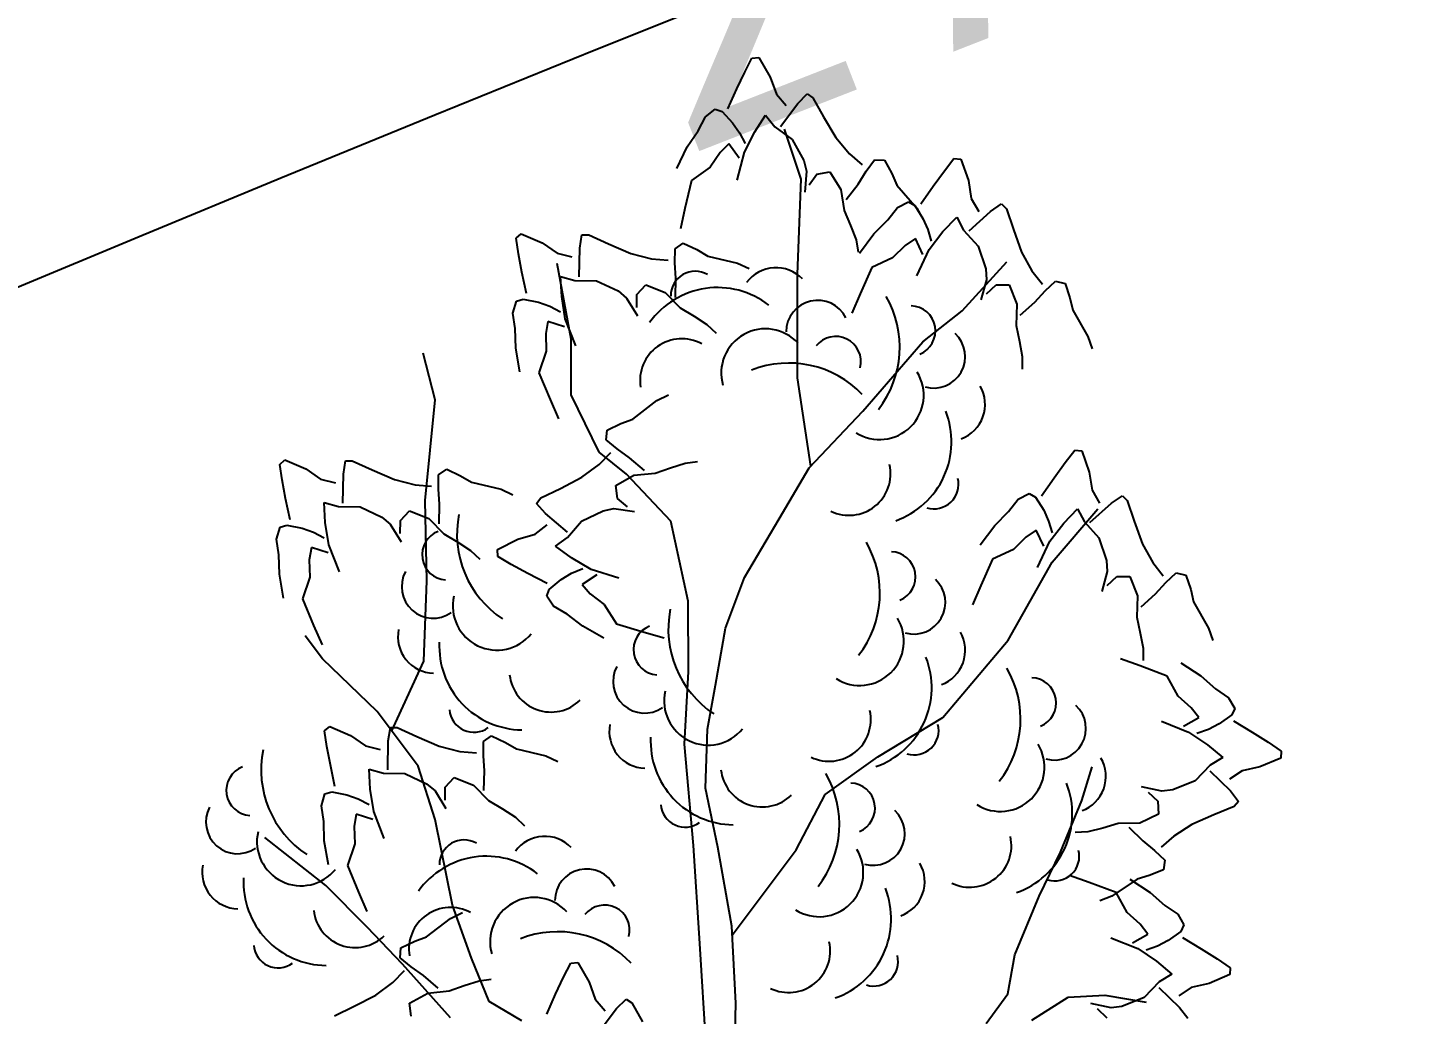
# Model space of a CAD drawing. Header units: millimetres. Extents: x 524954 to 526204, y 9523489 to 9524010.
# Drawn here: x 525845.7 to 525853.42, y 9523677.3 to 9523682.8 of the extents above; entities that cross this region are included whole.
import ezdxf
from ezdxf.enums import TextEntityAlignment as Align

# ---------------------------------------------------------------- set-up
doc = ezdxf.new("R2010")
doc.units = ezdxf.units.MM
doc.linetypes.add('ACAD_ISO12W100', pattern=[21, 12, -3, 0, -3, 0, -3])
for name, color, linetype in [('Arbre', 34, 'ACAD_ISO12W100'), ('CN_05_00', 6, 'Continuous'), ('Cotation Courbes de niveau', 7, 'Continuous')]:
    doc.layers.add(name, color=color, linetype=linetype)
doc.styles.add('Verdana 1.0', font='verdana.ttf', dxfattribs={"width": 0.99, "height": 1})

# ---------------------------------------------------------------- blocks, each defined once
blk = doc.blocks.new('v088')
at = {"color": 3, "linetype": 'Continuous'}
for p, q in [((-0.0239, 12.3184), (0.0161, 12.3965)), ((0.0161, 12.3965), (0.0546, 12.3999)), ((0.0546, 12.3999), (0.1184, 12.2906)), ((-0.0686, 12.2238), (-0.0239, 12.3184)), ((0.1184, 12.2906), (0.1522, 12.1952)), ((-0.1179, 12.1126), (-0.0686, 12.2238)), ((0.1522, 12.1952), (0.2074, 12.1313)), ((0.2717, 12.1435), (0.3242, 12.1966)), ((0.3242, 12.1966), (0.3557, 12.1751)), ((0.1746, 12.0155), (0.2717, 12.1435)), ((0.3557, 12.1751), (0.415, 12.0689)), ((-0.2828, 11.9912), (-0.2428, 12.0693)), ((-0.2428, 12.0693), (-0.1881, 12.111)), ((-0.1881, 12.111), (-0.1505, 12.0986)), ((-0.1505, 12.0986), (-0.0915, 12.0354)), ((0.0317, 11.9844), (0.0922, 12.0781)), ((0.0922, 12.0781), (0.1437, 12.0135)), ((0.415, 12.0689), (0.4841, 11.9528)), ((-0.344, 11.9013), (-0.2828, 11.9912)), ((-0.0915, 12.0354), (-0.0536, 11.98)), ((-0.0536, 11.98), (-0.0225, 11.9193)), ((-0.0252, 11.8718), (0.0317, 11.9844)), ((0.1437, 12.0135), (0.2395, 11.9416)), ((-0.4033, 11.7804), (-0.344, 11.9013)), ((-0.1123, 11.9179), (-0.1618, 11.8694)), ((-0.0542, 11.8389), (-0.1123, 11.9179)), ((0.2395, 11.9416), (0.3048, 11.8248)), ((0.4841, 11.9528), (0.5601, 11.8616)), ((-0.1618, 11.8694), (-0.2169, 11.7884)), ((-0.066, 11.7153), (-0.0252, 11.8718)), ((0.3048, 11.8248), (0.32, 11.7651)), ((0.5601, 11.8616), (0.6304, 11.8005)), ((0.6527, 11.7656), (0.6994, 11.8293)), ((0.6994, 11.8293), (0.7544, 11.828)), ((0.7544, 11.828), (0.796, 11.7537)), ((1.0886, 11.7676), (1.1424, 11.8368)), ((1.1424, 11.8368), (1.1809, 11.833)), ((1.1809, 11.833), (1.2232, 11.7138)), ((-0.2169, 11.7884), (-0.3202, 11.714)), ((0.32, 11.7651), (0.3106, 11.6498)), ((0.3344, 11.6895), (0.378, 11.7487)), ((0.378, 11.7487), (0.4498, 11.7623)), ((0.4498, 11.7623), (0.5114, 11.6644)), ((0.6075, 11.6944), (0.6527, 11.7656)), ((0.796, 11.7537), (0.824, 11.6885)), ((1.027, 11.683), (1.0886, 11.7676)), ((-0.3202, 11.714), (-0.3572, 11.5582)), ((0.5114, 11.6644), (0.5299, 11.5465)), ((0.5418, 11.6075), (0.6075, 11.6944)), ((0.824, 11.6885), (0.9344, 11.5607)), ((0.9578, 11.583), (1.027, 11.683)), ((1.2232, 11.7138), (1.2386, 11.6137)), ((0.827, 11.5637), (0.8886, 11.5945)), ((0.8886, 11.5945), (0.9232, 11.5753)), ((1.2386, 11.6137), (1.2809, 11.5407)), ((1.3463, 11.5407), (1.4079, 11.583)), ((1.4079, 11.583), (1.4348, 11.556)), ((-0.3572, 11.5582), (-0.3824, 11.4437)), ((0.5299, 11.5465), (0.5653, 11.4632)), ((0.7732, 11.4945), (0.827, 11.5637)), ((0.9232, 11.5753), (0.9693, 11.5022)), ((0.9344, 11.5607), (0.97, 11.497)), ((0.9693, 11.5022), (0.9963, 11.4406)), ((1.0809, 11.4291), (1.1578, 11.5099)), ((1.1578, 11.5099), (1.1963, 11.4368)), ((1.2271, 11.433), (1.3463, 11.5407)), ((1.4348, 11.556), (1.4733, 11.4406)), ((0.5653, 11.4632), (0.5962, 11.3829)), ((0.6962, 11.4176), (0.7732, 11.4945)), ((0.9963, 11.4406), (1.0155, 11.3753)), ((1.004, 11.3291), (1.0809, 11.4291)), ((1.1963, 11.4368), (1.2771, 11.3483)), ((1.4733, 11.4406), (1.5194, 11.3137)), ((-1.2987, 11.3921), (-1.2695, 11.4174)), ((-1.2853, 11.3054), (-1.2987, 11.3921)), ((-1.2695, 11.4174), (-1.1537, 11.3664)), ((-1.1537, 11.3664), (-1.0704, 11.3089)), ((-0.9434, 11.3371), (-0.9319, 11.4109)), ((-0.9319, 11.4109), (-0.8938, 11.412)), ((-0.8938, 11.412), (-0.7835, 11.3608)), ((-0.7835, 11.3608), (-0.6595, 11.3072)), ((-0.4126, 11.3334), (-0.3673, 11.3647)), ((-0.3673, 11.3647), (-0.2901, 11.3288)), ((0.5962, 11.3829), (0.6091, 11.3149)), ((0.6155, 11.3099), (0.6962, 11.4176)), ((0.8693, 11.3522), (0.8001, 11.2829)), ((0.927, 11.3906), (0.8693, 11.3522)), ((0.9693, 11.3022), (0.927, 11.3906)), ((1.2771, 11.3483), (1.3194, 11.2214)), ((-1.266, 11.2026), (-1.2853, 11.3054)), ((-1.0704, 11.3089), (-0.9882, 11.2895)), ((-0.9469, 11.1764), (-0.9434, 11.3371)), ((-0.6595, 11.3072), (-0.5444, 11.2779)), ((-0.5444, 11.2779), (-0.4516, 11.2697)), ((-0.4131, 11.2545), (-0.4126, 11.3334)), ((-0.2901, 11.3288), (-0.2291, 11.2925)), ((-0.2291, 11.2925), (-0.0648, 11.2537)), ((0.8001, 11.2829), (0.6847, 11.2291)), ((0.9347, 11.1829), (1.004, 11.3291)), ((1.5194, 11.3137), (1.5771, 11.2099)), ((-1.2408, 11.0836), (-1.266, 11.2026)), ((-0.4079, 11.1703), (-0.4131, 11.2545)), ((-0.0648, 11.2537), (0.0014, 11.223)), ((0.6847, 11.2291), (0.6193, 11.0829)), ((1.3194, 11.2214), (1.3232, 11.1598)), ((1.5771, 11.2099), (1.6348, 11.1368)), ((-1.0503, 11.1789), (-0.9708, 11.1567)), ((-1.0444, 11.0675), (-1.0503, 11.1789)), ((-0.9708, 11.1567), (-0.851, 11.1547)), ((-0.851, 11.1547), (-0.7296, 11.0984)), ((-0.6257, 11.0796), (-0.5755, 11.1328)), ((-0.5755, 11.1328), (-0.4682, 11.0896)), ((-0.4102, 11.0614), (-0.4079, 11.1703)), ((1.3232, 11.1598), (1.2925, 11.0483)), ((1.3232, 11.0829), (1.3771, 11.1329)), ((1.3771, 11.1329), (1.4502, 11.1329)), ((1.4502, 11.1329), (1.4925, 11.0252)), ((1.6502, 11.0983), (1.7079, 11.1522)), ((1.7079, 11.1522), (1.7617, 11.1406)), ((1.7617, 11.1406), (1.7887, 11.0598)), ((-1.3166, 10.9752), (-1.2967, 11.0411)), ((-1.2967, 11.0411), (-1.2589, 11.0531)), ((-1.2589, 11.0531), (-1.1741, 11.0365)), ((-1.1741, 11.0365), (-1.1109, 11.0139)), ((-1.0245, 10.9429), (-1.0444, 11.0675)), ((-0.7296, 11.0984), (-0.6822, 11.0589)), ((-0.6822, 11.0589), (-0.6222, 10.96)), ((-0.6263, 11.0061), (-0.6257, 11.0796)), ((-0.4682, 11.0896), (-0.3841, 11.005)), ((0.6193, 11.0829), (0.5731, 10.9752)), ((1.5117, 10.9637), (1.5925, 11.0368)), ((1.5925, 11.0368), (1.6502, 11.0983)), ((1.7887, 11.0598), (1.8041, 10.9906)), ((-1.3032, 10.8885), (-1.3166, 10.9752)), ((-1.1109, 11.0139), (-1.0501, 10.983)), ((-0.3841, 11.005), (-0.3065, 10.9583)), ((1.4925, 11.0252), (1.4886, 10.906)), ((1.8041, 10.9906), (1.8887, 10.8444)), ((-1.3, 10.7798), (-1.3032, 10.8885)), ((-1.122, 10.9292), (-1.1336, 10.8608)), ((-1.0286, 10.8992), (-1.122, 10.9292)), ((-0.9657, 10.7922), (-1.0245, 10.9429)), ((-0.3065, 10.9583), (-0.2344, 10.9114)), ((-0.2344, 10.9114), (-0.1841, 10.8638)), ((1.4886, 10.906), (1.5079, 10.8175)), ((-1.1336, 10.8608), (-1.1308, 10.7629)), ((1.5079, 10.8175), (1.5233, 10.7329)), ((1.8887, 10.8444), (1.9118, 10.7752)), ((-1.2771, 10.6471), (-1.3, 10.7798)), ((-1.1308, 10.7629), (-1.1708, 10.642)), ((1.5233, 10.7329), (1.5233, 10.6636)), ((-1.1708, 10.642), (-1.1094, 10.4942)), ((-0.514, 10.4875), (-0.4484, 10.5194)), ((-1.1094, 10.4942), (-1.0628, 10.3867)), ((-0.648, 10.3846), (-0.514, 10.4875)), ((-0.7912, 10.3231), (-0.7146, 10.3603)), ((-0.7146, 10.3603), (-0.648, 10.3846)), ((-0.7957, 10.2682), (-0.7912, 10.3231)), ((-0.7348, 10.218), (-0.7957, 10.2682)), ((-0.8359, 10.1311), (-0.7709, 10.1978)), ((-0.6662, 10.1688), (-0.7348, 10.218)), ((1.7617, 10.1424), (1.8156, 10.2117)), ((1.8156, 10.2117), (1.8541, 10.2078)), ((1.8541, 10.2078), (1.8964, 10.0886)), ((-2.6162, 10.1323), (-2.587, 10.1577)), ((-2.6028, 10.0456), (-2.6162, 10.1323)), ((-2.587, 10.1577), (-2.4712, 10.1066)), ((-2.2608, 10.0773), (-2.2494, 10.1511)), ((-2.2494, 10.1511), (-2.2113, 10.1522)), ((-2.2113, 10.1522), (-2.101, 10.101)), ((-0.9313, 10.0604), (-0.8359, 10.1311)), ((-0.5833, 10.0982), (-0.6662, 10.1688)), ((-0.5231, 10.0829), (-0.4378, 10.1134)), ((-0.4378, 10.1134), (-0.3559, 10.1397)), ((-0.3559, 10.1397), (-0.2873, 10.1487)), ((1.7002, 10.0578), (1.7617, 10.1424)), ((-2.5835, 9.9428), (-2.6028, 10.0456)), ((-2.4712, 10.1066), (-2.3879, 10.0492)), ((-2.3879, 10.0492), (-2.3057, 10.0298)), ((-2.2643, 9.9167), (-2.2608, 10.0773)), ((-2.101, 10.101), (-1.977, 10.0475)), ((-1.977, 10.0475), (-1.8618, 10.0181)), ((-1.7305, 9.9947), (-1.7301, 10.0737)), ((-1.7301, 10.0737), (-1.6848, 10.1049)), ((-1.6848, 10.1049), (-1.6075, 10.069)), ((-1.6075, 10.069), (-1.5466, 10.0327)), ((-1.0512, 9.9981), (-0.9313, 10.0604)), ((-0.7431, 10.0152), (-0.6418, 10.0712)), ((-0.6418, 10.0712), (-0.5231, 10.0829)), ((1.631, 9.9578), (1.7002, 10.0578)), ((1.8964, 10.0886), (1.9118, 9.9886)), ((-1.8618, 10.0181), (-1.7691, 10.0099)), ((-1.7254, 9.9105), (-1.7305, 9.9947)), ((-1.5466, 10.0327), (-1.3822, 9.9939)), ((-1.3822, 9.9939), (-1.316, 9.9632)), ((-1.1606, 9.945), (-1.0512, 9.9981)), ((-0.7336, 9.9427), (-0.7431, 10.0152)), ((1.5002, 9.9386), (1.5617, 9.9693)), ((1.5617, 9.9693), (1.5963, 9.9501)), ((1.9118, 9.9886), (1.9541, 9.9155)), ((2.0195, 9.9155), (2.081, 9.9578)), ((2.081, 9.9578), (2.1079, 9.9309)), ((-2.5582, 9.8238), (-2.5835, 9.9428)), ((-2.3678, 9.9191), (-2.2883, 9.8969)), ((-2.3619, 9.8077), (-2.3678, 9.9191)), ((-2.2883, 9.8969), (-2.1685, 9.895)), ((-2.1685, 9.895), (-2.0471, 9.8386)), ((-1.7277, 9.8016), (-1.7254, 9.9105)), ((-1.1838, 9.9148), (-1.1606, 9.945)), ((-1.1339, 9.8592), (-1.1838, 9.9148)), ((-0.8138, 9.874), (-0.7533, 9.8858)), ((-0.7533, 9.8858), (-0.6387, 9.8698)), ((-0.677, 9.8958), (-0.7336, 9.9427)), ((1.4463, 9.8693), (1.5002, 9.9386)), ((1.5963, 9.9501), (1.6425, 9.877)), ((1.7541, 9.8039), (1.831, 9.8847)), ((1.831, 9.8847), (1.8695, 9.8116)), ((1.9002, 9.8078), (2.0195, 9.9155)), ((2.1079, 9.9309), (2.1464, 9.8155)), ((-2.3419, 9.6831), (-2.3619, 9.8077)), ((-2.0471, 9.8386), (-1.9997, 9.7992)), ((-1.9438, 9.7464), (-1.9432, 9.8199)), ((-1.9432, 9.8199), (-1.893, 9.873)), ((-1.893, 9.873), (-1.7856, 9.8299)), ((-1.7856, 9.8299), (-1.7015, 9.7452)), ((-1.0116, 9.755), (-1.1339, 9.8592)), ((-1.0114, 9.724), (-0.9342, 9.8156)), ((-0.9342, 9.8156), (-0.8138, 9.874)), ((1.3694, 9.7924), (1.4463, 9.8693)), ((1.6425, 9.877), (1.6694, 9.8155)), ((1.6694, 9.8155), (1.6887, 9.7501)), ((1.6771, 9.7039), (1.7541, 9.8039)), ((1.8695, 9.8116), (1.9502, 9.7232)), ((2.1464, 9.8155), (2.1926, 9.6885)), ((-2.634, 9.7155), (-2.6142, 9.7814)), ((-2.6142, 9.7814), (-2.5764, 9.7933)), ((-2.5764, 9.7933), (-2.4916, 9.7768)), ((-2.4916, 9.7768), (-2.4283, 9.7541)), ((-2.4283, 9.7541), (-2.3676, 9.7232)), ((-1.9997, 9.7992), (-1.9397, 9.7002)), ((-1.7015, 9.7452), (-1.624, 9.6985)), ((-1.2895, 9.7147), (-1.1923, 9.7429)), ((-1.1923, 9.7429), (-1.1254, 9.7944)), ((1.2886, 9.6847), (1.3694, 9.7924)), ((1.5425, 9.727), (1.4733, 9.6578)), ((1.6002, 9.7655), (1.5425, 9.727)), ((1.6425, 9.677), (1.6002, 9.7655)), ((-2.6206, 9.6288), (-2.634, 9.7155)), ((-2.4395, 9.6694), (-2.4511, 9.6011)), ((-2.3461, 9.6395), (-2.4395, 9.6694)), ((-2.2831, 9.5325), (-2.3419, 9.6831)), ((-1.624, 9.6985), (-1.5519, 9.6516)), ((-1.5519, 9.6516), (-1.5015, 9.6041)), ((-1.4022, 9.6572), (-1.2895, 9.7147)), ((-1.401, 9.6186), (-1.4022, 9.6572)), ((-1.0789, 9.6763), (-1.0114, 9.724)), ((-0.9888, 9.6106), (-1.0789, 9.6763)), ((1.4733, 9.6578), (1.3579, 9.6039)), ((1.6079, 9.5578), (1.6771, 9.7039)), ((1.9502, 9.7232), (1.9925, 9.5962)), ((2.1926, 9.6885), (2.2503, 9.5847)), ((-2.6175, 9.52), (-2.6206, 9.6288)), ((-2.4511, 9.6011), (-2.4483, 9.5032)), ((-1.3254, 9.5742), (-1.401, 9.6186)), ((-1.2335, 9.5242), (-1.3254, 9.5742)), ((-0.8796, 9.5473), (-0.9888, 9.6106)), ((1.3579, 9.6039), (1.2925, 9.4577)), ((1.9925, 9.5962), (1.9964, 9.5347)), ((2.2503, 9.5847), (2.308, 9.5116)), ((-2.5946, 9.3874), (-2.6175, 9.52)), ((-2.4483, 9.5032), (-2.4883, 9.3823)), ((-1.1253, 9.4685), (-1.2335, 9.5242)), ((-1.0467, 9.4905), (-0.9892, 9.5252)), ((-0.9892, 9.5252), (-0.9269, 9.5527)), ((-0.8484, 9.5165), (-0.9306, 9.463)), ((-0.7257, 9.4976), (-0.8796, 9.5473)), ((1.9964, 9.5347), (1.9656, 9.4231)), ((1.9964, 9.4577), (2.0502, 9.5077)), ((2.0502, 9.5077), (2.1233, 9.5077)), ((2.1233, 9.5077), (2.1656, 9.4)), ((2.3233, 9.4731), (2.381, 9.527)), ((2.381, 9.527), (2.4349, 9.5154)), ((2.4349, 9.5154), (2.4618, 9.4347)), ((-1.1278, 9.3984), (-1.1132, 9.4352)), ((-1.1132, 9.4352), (-1.0467, 9.4905)), ((-0.9306, 9.463), (-0.885, 9.4108)), ((1.2925, 9.4577), (1.2463, 9.35)), ((2.2657, 9.4116), (2.3233, 9.4731)), ((2.4618, 9.4347), (2.4772, 9.3654)), ((-2.4883, 9.3823), (-2.4269, 9.2344)), ((-1.0892, 9.3413), (-1.1278, 9.3984)), ((-1.0136, 9.2969), (-1.0892, 9.3413)), ((-0.885, 9.4108), (-0.8073, 9.3511)), ((-0.8073, 9.3511), (-0.7389, 9.2437)), ((2.1656, 9.4), (2.1618, 9.2808)), ((2.1849, 9.3385), (2.2657, 9.4116)), ((2.4772, 9.3654), (2.5618, 9.2193)), ((-0.9273, 9.2307), (-1.0136, 9.2969)), ((2.1618, 9.2808), (2.181, 9.1923)), ((-2.4269, 9.2344), (-2.3802, 9.1269)), ((-0.81, 9.1646), (-0.9273, 9.2307)), ((-0.7389, 9.2437), (-0.5855, 9.1979)), ((-0.5855, 9.1979), (-0.4727, 9.1661)), ((2.181, 9.1923), (2.1964, 9.1077)), ((2.5618, 9.2193), (2.5849, 9.15)), ((2.1964, 9.1077), (2.1964, 9.0385)), ((2.1801, 9.009), (2.0697, 9.0483)), ((2.3301, 8.953), (2.1801, 9.009)), ((2.3912, 8.8412), (2.3301, 8.953)), ((2.4064, 9.0272), (2.519, 8.9533)), ((2.519, 8.9533), (2.6006, 8.8814)), ((2.6006, 8.8814), (2.6731, 8.832)), ((2.4646, 8.7765), (2.3912, 8.8412)), ((2.6731, 8.832), (2.7077, 8.7725)), ((2.421, 8.6735), (2.5067, 8.7213)), ((2.5067, 8.7213), (2.4646, 8.7765)), ((2.6907, 8.7368), (2.6207, 8.6861)), ((2.7077, 8.7725), (2.6907, 8.7368)), ((-2.3661, 8.6466), (-2.3369, 8.6719)), ((-2.3527, 8.5599), (-2.3661, 8.6466)), ((-2.3369, 8.6719), (-2.2212, 8.6209)), ((-2.0108, 8.5916), (-1.9993, 8.6654)), ((-1.9993, 8.6654), (-1.9613, 8.6665)), ((-1.9613, 8.6665), (-1.8509, 8.6153)), ((2.2998, 8.7005), (2.4501, 8.6406)), ((2.5609, 8.6554), (2.4969, 8.632)), ((2.6207, 8.6861), (2.5609, 8.6554)), ((2.7005, 8.7027), (2.8047, 8.6399)), ((-2.2212, 8.6209), (-2.1379, 8.5634)), ((-2.0143, 8.4309), (-2.0108, 8.5916)), ((-1.8509, 8.6153), (-1.7269, 8.5617)), ((-1.4805, 8.509), (-1.4801, 8.5879)), ((-1.4801, 8.5879), (-1.4347, 8.6192)), ((-1.4347, 8.6192), (-1.3575, 8.5833)), ((-1.3575, 8.5833), (-1.2966, 8.547)), ((2.4501, 8.6406), (2.5548, 8.5702)), ((2.5548, 8.5702), (2.6402, 8.4985)), ((2.8047, 8.6399), (2.8931, 8.5838)), ((2.8931, 8.5838), (2.9656, 8.5345)), ((-2.3334, 8.4571), (-2.3527, 8.5599)), ((-2.1379, 8.5634), (-2.0557, 8.544)), ((-1.7269, 8.5617), (-1.6118, 8.5324)), ((-1.6118, 8.5324), (-1.519, 8.5242)), ((-1.4754, 8.4248), (-1.4805, 8.509)), ((-1.2966, 8.547), (-1.1322, 8.5082)), ((-1.1322, 8.5082), (-1.066, 8.4775)), ((2.6402, 8.4985), (2.5697, 8.4555)), ((2.9641, 8.4958), (2.8478, 8.4461)), ((2.9656, 8.5345), (2.9641, 8.4958)), ((-2.3082, 8.3381), (-2.3334, 8.4571)), ((-2.1178, 8.4334), (-2.0382, 8.4112)), ((-2.1118, 8.322), (-2.1178, 8.4334)), ((-1.4776, 8.3159), (-1.4754, 8.4248)), ((2.5697, 8.4555), (2.4865, 8.3693)), ((2.5678, 8.4245), (2.6828, 8.3123)), ((2.749, 8.4244), (2.6787, 8.3776)), ((2.8478, 8.4461), (2.749, 8.4244)), ((-2.0382, 8.4112), (-1.9184, 8.4092)), ((-1.9184, 8.4092), (-1.7971, 8.3529)), ((-1.7971, 8.3529), (-1.7497, 8.3134)), ((-1.6931, 8.3341), (-1.643, 8.3873)), ((-1.643, 8.3873), (-1.5356, 8.3441)), ((-1.5356, 8.3441), (-1.4515, 8.2595)), ((2.4865, 8.3693), (2.3625, 8.3191)), ((-2.384, 8.2298), (-2.3641, 8.2956)), ((-2.3641, 8.2956), (-2.3264, 8.3076)), ((-2.3264, 8.3076), (-2.2415, 8.291)), ((-2.2415, 8.291), (-2.1783, 8.2684)), ((-2.1783, 8.2684), (-2.1175, 8.2375)), ((-2.0919, 8.1974), (-2.1118, 8.322)), ((-1.7497, 8.3134), (-1.6897, 8.2145)), ((-1.6937, 8.2606), (-1.6931, 8.3341)), ((-1.4515, 8.2595), (-1.374, 8.2128)), ((2.3013, 8.3113), (2.188, 8.335)), ((2.2245, 8.3065), (2.2778, 8.2559)), ((2.3625, 8.3191), (2.3013, 8.3113)), ((2.6828, 8.3123), (2.7289, 8.2536)), ((-2.3706, 8.1431), (-2.384, 8.2298)), ((-2.1895, 8.1837), (-2.2011, 8.1153)), ((-2.0961, 8.1537), (-2.1895, 8.1837)), ((-2.0331, 8.0467), (-2.0919, 8.1974)), ((-1.374, 8.2128), (-1.3019, 8.1659)), ((2.2824, 8.183), (2.1776, 8.1339)), ((2.2778, 8.2559), (2.2824, 8.183)), ((2.7037, 8.225), (2.591, 8.1793)), ((2.7289, 8.2536), (2.7037, 8.225)), ((-2.3674, 8.0343), (-2.3706, 8.1431)), ((-2.2011, 8.1153), (-2.1982, 8.0174)), ((-1.3019, 8.1659), (-1.2515, 8.1184)), ((1.9713, 8.1055), (1.8878, 8.0848)), ((2.0584, 8.1303), (1.9713, 8.1055)), ((2.1776, 8.1339), (2.0584, 8.1303)), ((2.1174, 8.1109), (2.1954, 8.0349)), ((2.4672, 8.1253), (2.3672, 8.0611)), ((2.591, 8.1793), (2.4672, 8.1253)), ((-2.3445, 7.9016), (-2.3674, 8.0343)), ((1.8878, 8.0848), (1.8187, 8.0804)), ((2.1954, 8.0349), (2.2605, 7.9811)), ((2.3672, 8.0611), (2.2979, 7.9989)), ((-2.1982, 8.0174), (-2.2383, 7.8966)), ((2.2605, 7.9811), (2.3179, 7.927)), ((-2.2383, 7.8966), (-2.1768, 7.7487)), ((2.3098, 7.8725), (2.2308, 7.8405)), ((2.3179, 7.927), (2.3098, 7.8725)), ((1.8965, 7.8022), (1.7861, 7.8414)), ((2.0465, 7.7461), (1.8965, 7.8022)), ((2.1627, 7.8208), (2.0222, 7.7271)), ((2.1227, 7.8203), (2.2353, 7.7465)), ((2.2308, 7.8405), (2.1627, 7.8208)), ((-2.1768, 7.7487), (-2.1302, 7.6412)), ((2.0222, 7.7271), (1.9545, 7.6997)), ((2.1075, 7.6343), (2.0465, 7.7461)), ((2.2353, 7.7465), (2.3169, 7.6746)), ((2.3169, 7.6746), (2.3894, 7.6252)), ((-1.7972, 7.4997), (-1.6632, 7.6026)), ((-1.6632, 7.6026), (-1.5976, 7.6345)), ((2.1809, 7.5696), (2.1075, 7.6343)), ((2.223, 7.5144), (2.1809, 7.5696)), ((2.3894, 7.6252), (2.424, 7.5657)), ((2.424, 7.5657), (2.407, 7.5299)), ((-1.8638, 7.4754), (-1.7972, 7.4997)), ((2.0162, 7.4937), (2.1664, 7.4338)), ((2.1373, 7.4666), (2.223, 7.5144)), ((2.407, 7.5299), (2.337, 7.4793)), ((2.4169, 7.4959), (2.521, 7.4331)), ((-1.9448, 7.3833), (-1.9404, 7.4382)), ((-1.9404, 7.4382), (-1.8638, 7.4754)), ((2.1664, 7.4338), (2.2711, 7.3633)), ((2.2772, 7.4485), (2.2132, 7.4252)), ((2.337, 7.4793), (2.2772, 7.4485)), ((2.521, 7.4331), (2.6094, 7.377)), ((-1.8839, 7.3331), (-1.9448, 7.3833)), ((-1.8154, 7.2839), (-1.8839, 7.3331)), ((-1.0336, 7.2746), (-0.9936, 7.3527)), ((-0.9936, 7.3527), (-0.9551, 7.3561)), ((-0.9551, 7.3561), (-0.8913, 7.2468)), ((2.2711, 7.3633), (2.3565, 7.2916)), ((2.6094, 7.377), (2.6819, 7.3276)), ((-1.985, 7.2461), (-1.9201, 7.3129)), ((-1.7325, 7.2133), (-1.8154, 7.2839)), ((-1.5051, 7.2548), (-1.4365, 7.2638)), ((-1.0783, 7.18), (-1.0336, 7.2746)), ((2.3565, 7.2916), (2.286, 7.2486)), ((2.6805, 7.289), (2.5641, 7.2392)), ((2.6819, 7.3276), (2.6805, 7.289)), ((-2.0805, 7.1754), (-1.985, 7.2461)), ((-1.8923, 7.1303), (-1.791, 7.1862)), ((-1.791, 7.1862), (-1.6722, 7.1979)), ((-1.6722, 7.1979), (-1.587, 7.2285)), ((-1.587, 7.2285), (-1.5051, 7.2548)), ((-1.1277, 7.0688), (-1.0783, 7.18)), ((-0.8913, 7.2468), (-0.8575, 7.1514)), ((2.286, 7.2486), (2.2028, 7.1624)), ((2.2841, 7.2177), (2.3991, 7.1055)), ((2.4653, 7.2176), (2.395, 7.1707)), ((2.5641, 7.2392), (2.4653, 7.2176)), ((-2.3098, 7.06), (-2.2004, 7.1132)), ((-2.2004, 7.1132), (-2.0805, 7.1754)), ((-1.8828, 7.0578), (-1.8923, 7.1303)), ((-0.8575, 7.1514), (-0.8023, 7.0875)), ((-0.7381, 7.0997), (-0.6855, 7.1528)), ((-0.6855, 7.1528), (-0.654, 7.1313)), ((-0.654, 7.1313), (-0.5947, 7.0251)), ((2.0176, 7.1045), (1.9044, 7.1282)), ((2.0788, 7.1122), (2.0176, 7.1045)), ((2.2028, 7.1624), (2.0788, 7.1122)), ((2.3991, 7.1055), (2.4452, 7.0467)), ((-0.8351, 6.9716), (-0.7381, 7.0997)), ((1.9408, 7.0996), (1.9941, 7.049))]:
    blk.add_line(p, q, dxfattribs=at)
at = {"linetype": 'Continuous'}
for p, q in [((0.2897, 11.7219), (0.1969, 11.9998)), ((0.2697, 11.1929), (0.2897, 11.7219)), ((-0.9914, 10.8307), (-1.0686, 11.252)), ((0.2693, 10.6145), (0.2697, 11.1929)), ((1.1882, 10.9882), (1.4374, 11.2608)), ((0.9679, 10.8157), (1.1882, 10.9882)), ((-0.9911, 10.5198), (-0.9914, 10.8307)), ((0.6339, 10.4293), (0.9679, 10.8157)), ((-1.7492, 10.4915), (-1.8168, 10.7513)), ((0.3448, 10.1217), (0.2693, 10.6145)), ((-0.8352, 10.1996), (-0.9911, 10.5198)), ((-1.8059, 9.9306), (-1.7492, 10.4915)), ((0.3358, 10.1122), (0.6339, 10.4293)), ((-0.6834, 10.0784), (-0.8352, 10.1996)), ((0.1676, 9.8288), (0.3358, 10.1122)), ((-0.4354, 9.8162), (-0.6834, 10.0784)), ((-1.7966, 9.483), (-1.8059, 9.9306)), ((1.6901, 9.587), (1.945, 9.8846)), ((-0.339, 9.3704), (-0.4354, 9.8162)), ((-0.0246, 9.5014), (0.1676, 9.8288)), ((1.4442, 9.1527), (1.6901, 9.587)), ((-0.1306, 9.2193), (-0.0246, 9.5014)), ((-1.8121, 9.0349), (-1.7966, 9.483)), ((-0.337, 8.9787), (-0.339, 9.3704)), ((-0.1861, 8.901), (-0.1306, 9.2193)), ((-2.3783, 9.048), (-2.4742, 9.1766)), ((1.08, 8.7222), (1.4442, 9.1527)), ((-2.0737, 8.7558), (-2.3783, 9.048)), ((-1.992, 8.6473), (-1.8121, 9.0349)), ((-0.3597, 8.574), (-0.337, 8.9787)), ((-0.2308, 8.6575), (-0.1861, 8.901)), ((-1.8434, 8.4497), (-2.0737, 8.7558)), ((0.7177, 8.5032), (1.08, 8.7222)), ((-0.2426, 8.3277), (-0.2308, 8.6575)), ((-0.3105, 8.0091), (-0.3597, 8.574)), ((0.4236, 8.2918), (0.7177, 8.5032)), ((-1.7501, 8.1531), (-1.8434, 8.4497)), ((1.8546, 8.2596), (1.9129, 8.4473)), ((-0.1735, 7.9995), (-0.2426, 8.3277)), ((0.2621, 7.9837), (0.4236, 8.2918)), ((1.7363, 7.971), (1.8546, 8.2596)), ((-1.6531, 7.6763), (-1.7501, 8.1531)), ((-2.3581, 7.786), (-2.6995, 8.0525)), ((-0.2742, 7.4626), (-0.3105, 8.0091)), ((-0.0959, 7.5596), (-0.1735, 7.9995)), ((-0.0934, 7.5087), (0.2621, 7.9837)), ((1.617, 7.726), (1.7363, 7.971)), ((-2.1294, 7.5544), (-2.3581, 7.786)), ((1.4808, 7.3998), (1.617, 7.726)), ((-1.5474, 7.38), (-1.6531, 7.6763)), ((-1.9323, 7.3471), (-2.1294, 7.5544)), ((-0.0745, 7.1309), (-0.0959, 7.5596)), ((-0.2365, 6.8477), (-0.2742, 7.4626)), ((-1.6648, 7.048), (-1.9323, 7.3471)), ((-1.4491, 7.1395), (-1.5474, 7.38)), ((1.4418, 7.1813), (1.4808, 7.3998)), ((1.3209, 7.0171), (1.4418, 7.1813)), ((-1.2665, 7.0314), (-1.4491, 7.1395)), ((-0.0837, 6.6768), (-0.0745, 7.1309)), ((1.5755, 7.0348), (1.778, 7.1634)), ((1.778, 7.1634), (1.983, 7.1739)), ((1.983, 7.1739), (2.2139, 7.1352))]:
    blk.add_line(p, q, dxfattribs=at)
at = {"color": 3, "linetype": 'Continuous'}
for centre, major_axis, start_param, end_param in [((-0.3005, 11.0717), (0.0964, 0.0964), 0.254619, 2.377018), ((0.1501, 11.0237), (0.1445, 0.1445), 6.263619, 7.998733), ((-0.1756, 10.6509), (0.3298, 0.3298), 0.12682, 1.733702), ((0.3829, 10.8698), (-0.1246, 0.1246), 4.396235, 7.060094), ((0.2754, 10.7857), (0.3995, 0.3995), 4.836335, 6.022049), ((0.8987, 10.8757), (0.099, 0.099), 4.31771, 7.031286), ((0.0911, 10.6412), (0.1741, 0.1741), 6.236163, 8.918901), ((-0.3757, 10.5998), (0.1641, 0.1641), 0.282297, 2.520721), ((0.4834, 10.7051), (-0.099, 0.099), 3.680741, 6.394318), ((1.0287, 10.7332), (-0.1246, 0.1246), 2.081137, 4.744996), ((0.2226, 10.1318), (-0.3995, 0.3995), 4.689978, 5.875693), ((0.7276, 10.5169), (-0.1741, 0.1741), 1.793126, 4.475865), ((1.1114, 10.4666), (-0.1445, 0.1445), 2.713295, 4.448408), ((0.6623, 10.2582), (-0.3298, 0.3298), 2.69514, 4.302022), ((0.5573, 10.0804), (0.1641, 0.1641), 3.478918, 5.717341), ((1.0314, 10.0206), (0.0964, 0.0964), 3.62262, 5.745019), ((-1.0632, 9.7428), (0.3995, 0.3995), 2.158504, 3.344219), ((-1.6825, 9.6282), (-0.099, 0.099), -0.421529, 2.292047), ((0.1648, 9.4153), (0.3995, 0.3995), 4.836335, 6.022049), ((0.7881, 9.5054), (-0.099, 0.099), 2.746913, 5.46049), ((-1.7599, 9.4514), (-0.1246, 0.1246), 0.293965, 2.957824), ((0.9181, 9.3628), (0.1246, 0.1246), 3.651933, 6.315792), ((-1.4053, 9.3432), (0.1741, 0.1741), 2.133893, 4.816631), ((0.1148, 9.2139), (-0.3995, 0.3995), 0.587708, 1.773422), ((0.617, 9.1466), (-0.1741, 0.1741), 1.793126, 4.475865), ((-1.7527, 9.1724), (-0.1445, 0.1445), 0.590553, 2.325666), ((-0.5045, 9.0993), (0.099, 0.099), 1.149268, 3.862844), ((1.0008, 9.0963), (-0.1445, 0.1445), 2.713295, 4.448408), ((-1.2605, 9.1191), (0.3298, 0.3298), 2.307735, 3.914618), ((0.5518, 8.8878), (-0.3298, 0.3298), 2.69514, 4.302022), ((-1.1039, 8.9843), (0.1641, 0.1641), 2.463212, 4.701636), ((-0.5819, 8.9225), (0.1246, 0.1246), 1.864761, 4.52862), ((0.9486, 8.7133), (-0.3995, 0.3995), 3.265538, 4.451253), ((1.5719, 8.8034), (0.099, 0.099), 4.31771, 7.031286), ((-0.2273, 8.8143), (0.1741, 0.1741), 2.133893, 4.816631), ((-1.5338, 8.7756), (0.0964, 0.0964), 2.435534, 4.557933), ((0.4467, 8.71), (-0.1641, 0.1641), 1.908121, 4.146545), ((1.7019, 8.6608), (0.1246, 0.1246), 3.651933, 6.315792), ((-0.5746, 8.6435), (0.1445, 0.1445), 2.161349, 3.896462), ((0.9208, 8.6502), (0.0964, 0.0964), 3.62262, 5.745019), ((-0.0825, 8.5902), (0.3298, 0.3298), 2.307735, 3.914618), ((1.4008, 8.4446), (0.1741, 0.1741), 3.363922, 6.046661), ((-2.1547, 8.4302), (0.3995, 0.3995), 2.158504, 3.344219), ((1.7845, 8.3943), (-0.1445, 0.1445), 2.713295, 4.448408), ((-2.774, 8.3155), (-0.099, 0.099), -0.421529, 2.292047), ((0.0741, 8.4554), (0.1641, 0.1641), 2.463212, 4.701636), ((-0.0612, 8.1267), (-0.3995, 0.3995), 3.265538, 4.451253), ((0.5622, 8.2168), (0.099, 0.099), 4.31771, 7.031286), ((1.3355, 8.1858), (-0.3298, 0.3298), 2.69514, 4.302022), ((-2.8514, 8.1388), (-0.1246, 0.1246), 0.293965, 2.957824), ((-0.3558, 8.2467), (0.0964, 0.0964), 2.435534, 4.557933), ((0.6922, 8.0742), (-0.1246, 0.1246), 2.081137, 4.744996), ((-2.4968, 8.0306), (0.1741, 0.1741), 2.133893, 4.816631), ((-1.5891, 7.9031), (0.0964, 0.0964), 0.254619, 2.377018), ((-1.1385, 7.8551), (-0.1445, 0.1445), 4.692823, 6.427936), ((1.2305, 8.008), (0.1641, 0.1641), 3.478918, 5.717341), ((-1.4642, 7.4823), (0.3298, 0.3298), 0.12682, 1.733702), ((0.391, 7.858), (0.1741, 0.1741), 3.363922, 6.046661), ((1.7045, 7.9482), (-0.0964, 0.0964), 2.051824, 4.174223), ((-2.8441, 7.8598), (-0.1445, 0.1445), 0.590553, 2.325666), ((-0.9057, 7.7012), (0.1246, 0.1246), 5.967031, 8.63089), ((0.7748, 7.8077), (-0.1445, 0.1445), 2.713295, 4.448408), ((-2.352, 7.8064), (0.3298, 0.3298), 2.307735, 3.914618), ((-1.1975, 7.4726), (-0.1741, 0.1741), 4.665366, 7.348105), ((0.3258, 7.5992), (0.3298, 0.3298), 4.265936, 5.872819), ((-2.1954, 7.6717), (0.1641, 0.1641), 2.463212, 4.701636), ((-1.6643, 7.4312), (-0.1641, 0.1641), -1.288499, 0.949924), ((-0.8052, 7.5365), (-0.099, 0.099), 3.680741, 6.394318), ((-1.0661, 6.9632), (-0.3995, 0.3995), 4.689978, 5.875693), ((-2.6253, 7.463), (0.0964, 0.0964), 2.435534, 4.557933), ((0.2207, 7.4214), (0.1641, 0.1641), 3.478918, 5.717341), ((0.6948, 7.3616), (-0.0964, 0.0964), 2.051824, 4.174223)]:
    blk.add_ellipse(centre, major_axis=major_axis, ratio=1, start_param=start_param, end_param=end_param, dxfattribs=at)

msp = doc.modelspace()

# ---------------------------------------------------------------- linework, layer by layer
at = {"layer": 'CN_05_00', "elevation": 275, "flags": 128}
msp.add_lwpolyline([(525840.8382, 9523680.3672), (525841.1713, 9523680.3055), (525841.4763, 9523680.2549), (525841.7622, 9523680.2192), (525842.0381, 9523680.2021), (525842.3131, 9523680.2075), (525842.5963, 9523680.2391), (525842.8967, 9523680.3004), (525843.2244, 9523680.3926), (525843.5892, 9523680.5163), (525844.001, 9523680.6724), (525844.4698, 9523680.8615), (525845.0057, 9523681.0845), (525845.6184, 9523681.342), (525846.3181, 9523681.6348), (525847.1081, 9523681.9616), (525847.9662, 9523682.3125), (525848.8634, 9523682.6758), (525849.7711, 9523683.0397), (525850.6604, 9523683.3921), (525851.5025, 9523683.7215), (525852.2687, 9523684.0158), (525852.93, 9523684.2632), (525853.4653, 9523684.4552)], dxfattribs=at)

# ---------------------------------------------------------------- block references
at = {"layer": 'Arbre'}
msp.add_blockref('v088', (525849.718, 9523670.232), dxfattribs=at)

# ---------------------------------------------------------------- texts
at = {"layer": 'Cotation Courbes de niveau', "style": 'Verdana 1.0', "width": 0.99}
msp.add_text('275', height=1.5, rotation=21.35858, dxfattribs=at).set_placement((525850.8391, 9523683.462, 275), align=Align.MIDDLE_CENTER)

doc.saveas('drawing.dxf')
